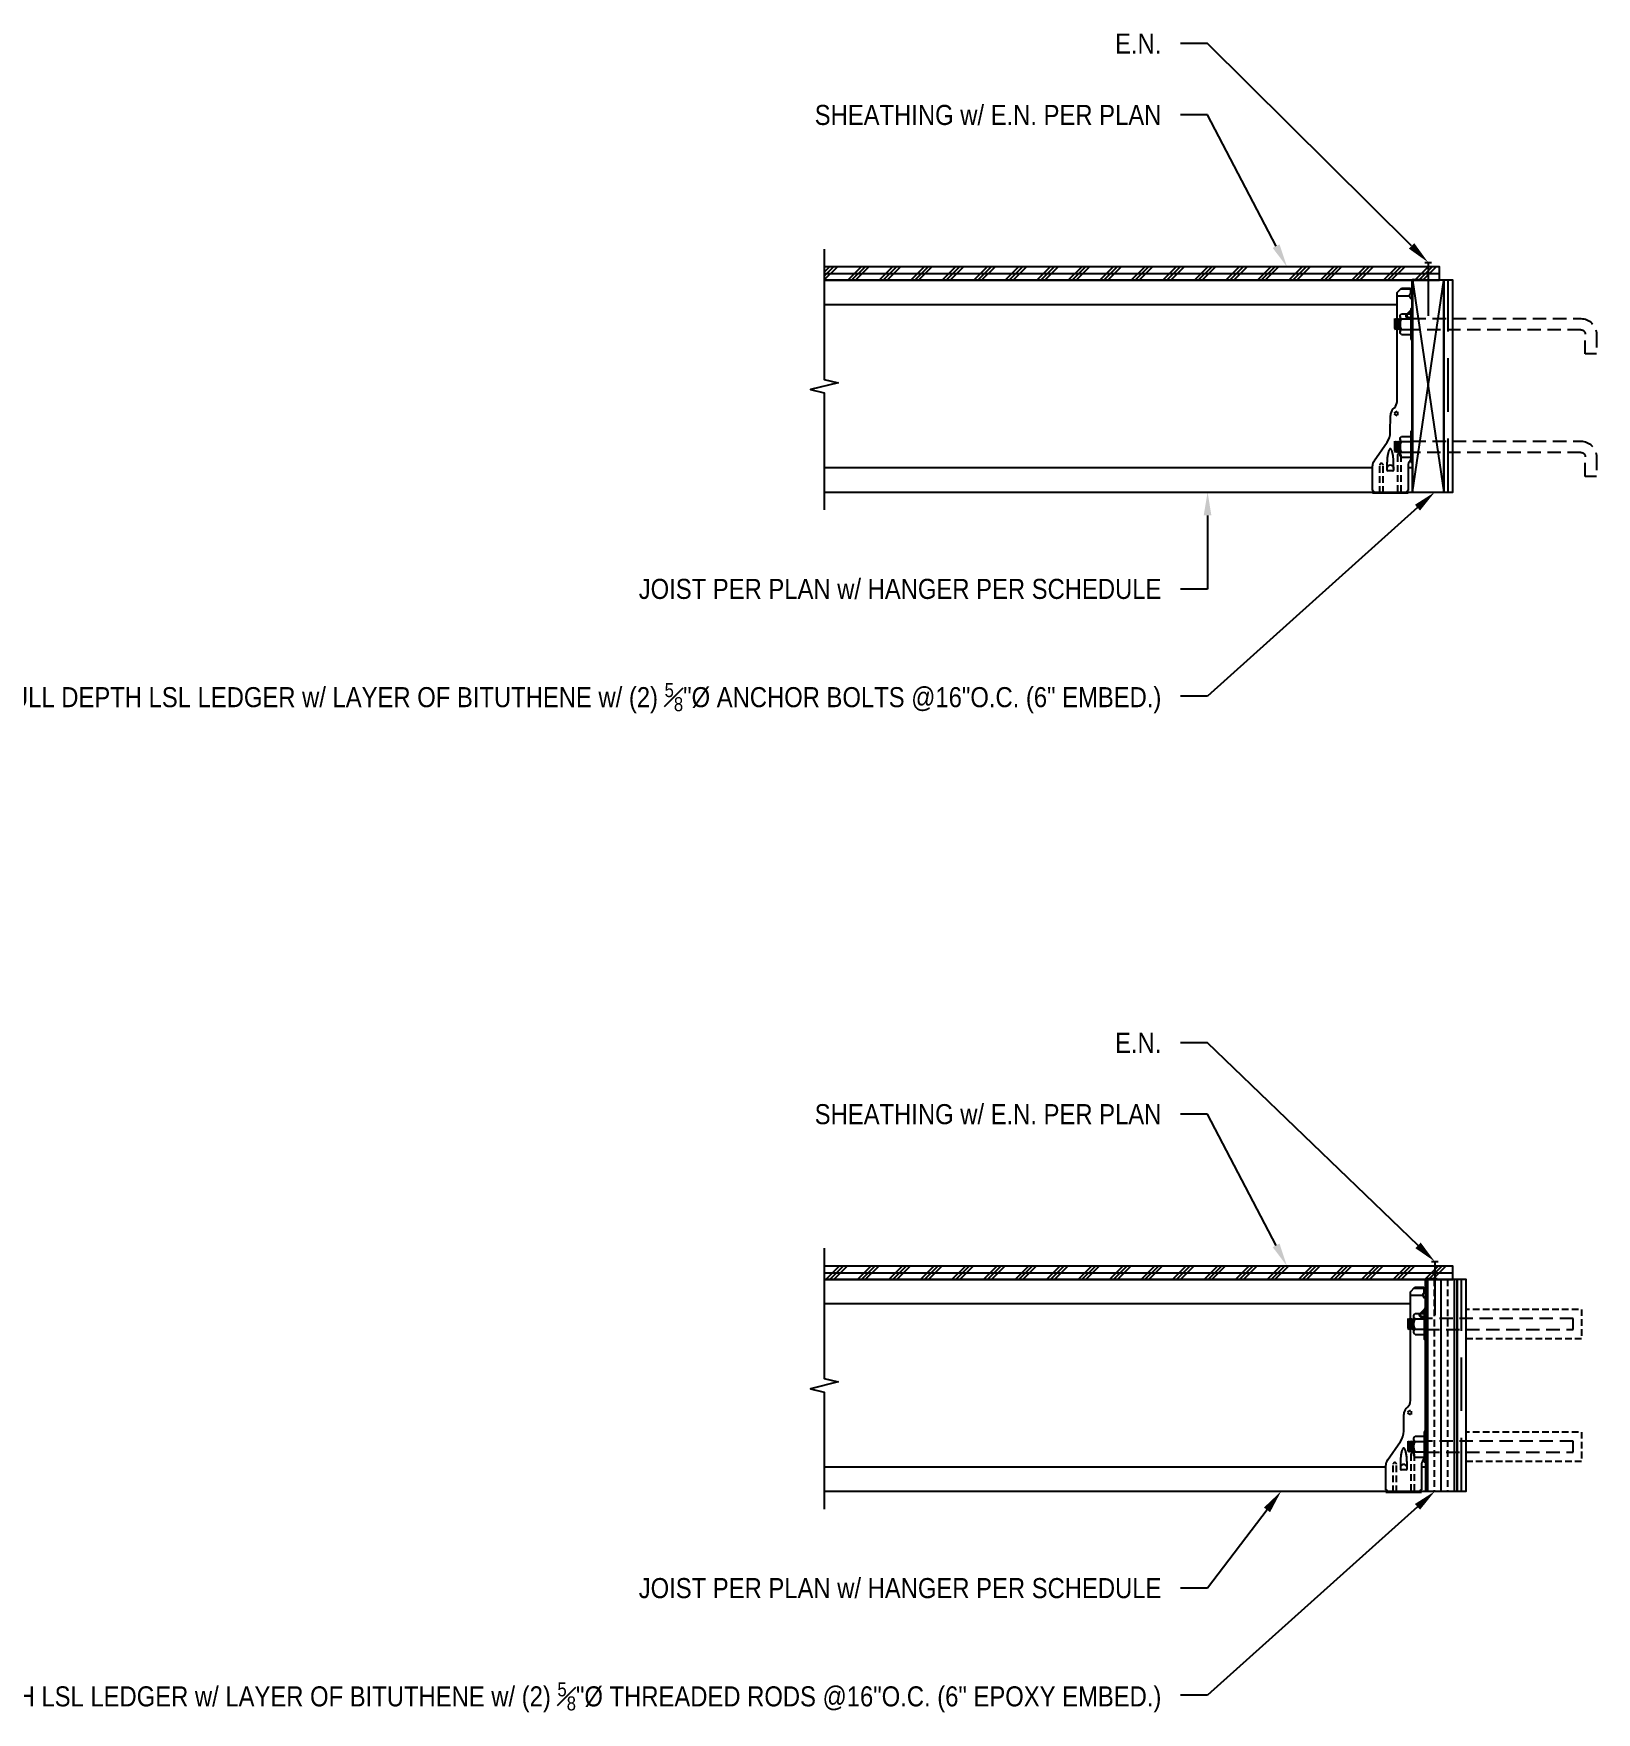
# Model space of a CAD drawing. Header units: inches. Extents: x -2661 to 42767, y -1222 to 9099.
# Drawn here: x 1869.3 to 1957, y 1152.2 to 1246.3 of the extents above; entities that cross this region are included whole.
import ezdxf
from ezdxf import colors
from ezdxf.entities.mleader import LeaderData, LeaderLine
from ezdxf.math import Vec2, Vec3

# ---------------------------------------------------------------- set-up
doc = ezdxf.new("R2010")
doc.units = ezdxf.units.IN
doc.header["$LTSCALE"] = 12
doc.header["$MEASUREMENT"] = 0
for name, pattern in [('HIDDEN', [0.375, 0.25, -0.125]), ('HIDDEN2', [0.1875, 0.125, -0.0625]), ('HIDDEN4', [0.09375, 0.0625, -0.03125]), ('HIDDEN8', [0.04625, 0.03125, -0.015])]:
    doc.linetypes.add(name, pattern=pattern)
doc.layers.get('0').update_dxf_attribs({"linetype": 'CONTINUOUS'})
doc.layers.add('S-ANNO-NONPLOT', color=253, linetype='CONTINUOUS', plot=False, transparency=0.5)
for name, color, linetype in [('S-ANNO-NOTE', 4, 'CONTINUOUS'), ('S-BOLT', 2, 'CONTINUOUS'), ('S-BREAK', 2, 'CONTINUOUS'), ('S-MEMBRANE', 6, 'HIDDEN'), ('S-NAIL', 2, 'CONTINUOUS'), ('S-SIMPSON', 2, 'CONTINUOUS'), ('S-WOOD', 3, 'CONTINUOUS')]:
    doc.layers.add(name, color=color, linetype=linetype)
doc.styles.add('Arial', font='arial.ttf', dxfattribs={"width": 0.85})

# ---------------------------------------------------------------- blocks, each defined once
blk = doc.blocks.new('*U1145')
blk.add_lwpolyline([(1.75, -11.875), (0, -11.875), (0, 0), (1.75, 0)], close=True)
at = {"layer": 'S-WOOD', "color": 2}
for p, q in [((1.75, -11.875), (0, 0)), ((1.75, 0), (0, -11.875))]:
    blk.add_line(p, q, dxfattribs=at)
blk = doc.blocks.new('10d')
at = {"color": 3}
blk.add_line((0.193, 0.25), (-0.193, 0.25), dxfattribs=at)
at = {"color": 2}
blk.add_line((0, 0.25), (0, -2.75), dxfattribs=at)
blk = doc.blocks.new('IUS-11-78-Right')
for p, q in [((0.05, 0.05), (0.625, 0.05)), ((0.05, 0), (0.625, 0)), ((0.625, 0.05), (0.625, 0)), ((-0.875, -0.691), (-0.625, -0.441)), ((-0.875, -6.793), (-0.875, -0.691)), ((-0.875, -0.875), (-0.181, -0.875)), ((-0.675, -0.491), (-0.115, -0.491)), ((-0.625, -0.441), (-0.115, -0.441)), ((-0.115, -0.441), (-0.115, -0.747)), ((-0.05, -0.05), (-0.05, -9.964)), ((0, -0.05), (0, -9.893)), ((-1.103, -7.228), (-1.021, -7.146)), ((-0.868, -7.353), (-1.03, -7.447)), ((-0.868, -7.595), (-1.03, -7.501)), ((-0.821, -7.567), (-0.821, -7.379)), ((-0.05, -6.751), (0, -6.751)), ((-0.05, -6.968), (0, -6.968)), ((-1.25, -8.512), (-1.249, -7.581)), ((-2.16, -10.126), (-1.431, -9.085)), ((-1.437, -10.254), (-1.438, -10.621)), ((-1.434, -10.167), (-1.437, -10.254)), ((-1.429, -10.086), (-1.434, -10.167)), ((-1.424, -10.013), (-1.429, -10.086)), ((-1.418, -9.946), (-1.424, -10.013)), ((-1.411, -9.885), (-1.418, -9.946)), ((-1.403, -9.829), (-1.411, -9.885)), ((-1.395, -9.778), (-1.403, -9.829)), ((-1.386, -9.731), (-1.395, -9.778)), ((-1.378, -9.689), (-1.386, -9.731)), ((-1.368, -9.65), (-1.378, -9.689)), ((-1.359, -9.615), (-1.368, -9.65)), ((-1.349, -9.583), (-1.359, -9.615)), ((-1.338, -9.555), (-1.349, -9.583)), ((-1.328, -9.529), (-1.338, -9.555)), ((-1.316, -9.507), (-1.328, -9.529)), ((-1.304, -9.487), (-1.316, -9.507)), ((-1.292, -9.471), (-1.304, -9.487)), ((-1.278, -9.459), (-1.292, -9.471)), ((-1.264, -9.451), (-1.278, -9.459)), ((-1.25, -9.449), (-1.264, -9.451)), ((-1.236, -9.451), (-1.25, -9.449)), ((-1.221, -9.459), (-1.236, -9.451)), ((-1.208, -9.472), (-1.221, -9.459)), ((-1.195, -9.488), (-1.208, -9.472)), ((-1.184, -9.508), (-1.195, -9.488)), ((-1.172, -9.53), (-1.184, -9.508)), ((-1.162, -9.556), (-1.172, -9.53)), ((-1.151, -9.584), (-1.162, -9.556)), ((-1.141, -9.616), (-1.151, -9.584)), ((-1.132, -9.651), (-1.141, -9.616)), ((-1.123, -9.69), (-1.132, -9.651)), ((-1.114, -9.732), (-1.123, -9.69)), ((-1.105, -9.779), (-1.114, -9.732)), ((-1.097, -9.83), (-1.105, -9.779)), ((-1.09, -9.886), (-1.097, -9.83)), ((-1.083, -9.947), (-1.09, -9.886)), ((-1.076, -10.014), (-1.083, -9.947)), ((-1.071, -10.087), (-1.076, -10.014)), ((-1.067, -10.167), (-1.071, -10.087)), ((-1.064, -10.255), (-1.067, -10.167)), ((-1.062, -10.621), (-1.064, -10.255)), ((-0.16, -10.127), (0, -9.898)), ((-2.25, -11.795), (-2.25, -10.413)), ((-1.122, -10.681), (-1.378, -10.681)), ((-0.25, -10.412), (-0.25, -11.795)), ((-2.25, -11.875), (-2.25, -11.925)), ((-2.25, -11.925), (-0.25, -11.925)), ((-0.25, -11.875), (-0.25, -11.925))]:
    blk.add_line(p, q)
at = {"linetype": 'Continuous'}
for p, q in [((-0.059, -1.641), (-0.348, -1.93)), ((-0.05, -1.697), (-0.315, -1.962)), ((-0.305, -2.09), (-0.063, -2.155)), ((-0.293, -2.046), (-0.051, -2.111)), ((-0.051, -2.111), (-0.063, -2.155)), ((-2.25, -11.875), (-2.165, -11.875)), ((-0.335, -11.875), (-0.25, -11.875))]:
    blk.add_line(p, q, dxfattribs=at)
at = {"linetype": 'HIDDEN4', "ltscale": 0.5}
for p, q in [((-0.844, -9.8), (-0.844, -11.925)), ((-0.656, -9.8), (-0.656, -11.925)), ((-1.844, -11.925), (-1.844, -10.363)), ((-1.656, -11.925), (-1.656, -10.363))]:
    blk.add_line(p, q, dxfattribs=at)
for centre, radius, start, end in [((0.05, -0.05), 0.1, 90, 180), ((-0.025, -0.875), 0.156, 125.16969, 260.83192), ((0.05, -0.05), 0.05, 90, 180), ((-0.749, -7.581), 0.5, 135, 179.95491), ((-1.375, -6.793), 0.5, 315, 0), ((-2.25, -8.512), 1, 325, 359.95491), ((-1.75, -10.413), 0.5, 145, 180), ((0.248, -10.412), 0.497, 145, 180), ((-1.378, -10.621), 0.06, 180, 270), ((-1.25, -10.556), 0.187, 0, 180), ((-1.25, -10.556), 0.187, 0, 180), ((-1.122, -10.621), 0.06, 270, 0), ((-2.25, -11.88), 0.0855, 328.24314, 90), ((-0.25, -11.88), 0.0855, 90, 211.75686)]:
    blk.add_arc(centre, radius, start, end)
at = {"linetype": 'Continuous'}
for centre, radius, start, end in [((-0.092, -1.609), 0.046, 315, 335.92939), ((-0.115, -1.602), 0.115, 315.16522, 351.56344), ((-0.28, -1.998), 0.096, 135, 255), ((-0.28, -1.998), 0.05, 135, 255)]:
    blk.add_arc(centre, radius, start, end, dxfattribs=at)
at = {"linetype": 'HIDDEN2'}
for centre in [(-1.75, -10.363), (-0.75, -9.8)]:
    blk.add_arc(centre, 0.0938, 0, 180, dxfattribs=at)
blk = doc.blocks.new('10 INCH ANCHOR BOLT')
at = {"layer": 'S-BOLT'}
for p, q in [((0.245, 1.006), (-0.312, 1.006)), ((-0.312, 1.006), (-0.245, 0.967)), ((-0.312, 0.928), (-0.245, 0.967)), ((-0.245, 0.967), (0.245, 0.928)), ((0.313, 0.967), (-0.055, 0.99)), ((0.245, 1.006), (0.313, 0.967)), ((0.245, 0.928), (0.313, 0.967)), ((-0.586, 0.615), (-0.586, 0.108)), ((-0.439, 0.693), (0.44, 0.693)), ((0.313, 0.889), (-0.312, 0.928)), ((-0.312, 0.928), (-0.245, 0.889)), ((-0.312, 0.85), (-0.245, 0.889)), ((0.313, 0.811), (-0.312, 0.85)), ((-0.312, 0.85), (-0.245, 0.811)), ((-0.312, 0.772), (-0.245, 0.811)), ((0.313, 0.732), (-0.312, 0.772)), ((-0.312, 0.772), (-0.245, 0.732)), ((-0.312, 0.693), (-0.245, 0.732)), ((-0.293, 0.615), (-0.293, 0.108)), ((-0.245, 0.889), (0.245, 0.85)), ((-0.245, 0.811), (0.245, 0.772)), ((-0.245, 0.732), (0.245, 0.693)), ((0.245, 0.928), (0.313, 0.889)), ((0.245, 0.85), (0.313, 0.889)), ((0.245, 0.85), (0.313, 0.811)), ((0.245, 0.772), (0.313, 0.811)), ((0.245, 0.772), (0.313, 0.732)), ((0.245, 0.693), (0.313, 0.732)), ((0.293, 0.615), (0.293, 0.108)), ((0.587, 0.615), (0.587, 0.108))]:
    blk.add_line(p, q, dxfattribs=at)
at = {"layer": 'S-BOLT', "linetype": 'HIDDEN4'}
for p, q in [((-0.312, 0), (-0.312, -9.438)), ((0.312, -9.438), (0.312, 0)), ((1.656, -9.688), (0.562, -9.688)), ((0.562, -10.312), (1.656, -10.312)), ((1.656, -10.312), (1.656, -9.688))]:
    blk.add_line(p, q, dxfattribs=at)
at = {"layer": 'S-BOLT'}
blk.add_lwpolyline([(0.853, 0.108), (0.853, 0), (-0.853, 0), (-0.853, 0.108)], close=True, dxfattribs=at)
for centre, radius, start, end in [((-0.44, 0.517), 0.177, 33.89006, 146.10994), ((0, 0.104), 0.589, 60.15828, 119.84172), ((0.44, 0.517), 0.177, 33.89006, 146.10994)]:
    blk.add_arc(centre, radius, start, end, dxfattribs=at)
at = {"layer": 'S-BOLT', "linetype": 'HIDDEN4'}
for radius in [0.875, 0.25]:
    blk.add_arc((0.562, -9.438), radius, 180, 270, dxfattribs=at)
blk = doc.blocks.new('*U1351')
at = {"xscale": -1}
blk.add_blockref('10 INCH ANCHOR BOLT', (0, 0), dxfattribs=at)
blk = doc.blocks.new('*U1291')
at = {"layer": 'S-WOOD'}
h = blk.add_hatch(dxfattribs=at)
h.set_pattern_fill('ANSI33', color=1, scale=3, angle=45, style=0)
h.set_pattern_definition([(90, (0.25, -8.375), (-0.75, 1e-16), []), (90, (0.625, -8), (-0.75, 1e-16), [0.375, -0.1875])])
h.paths.add_polyline_path([(1.75, -11.875), (0, -11.875), (0, 0), (1.75, 0)])
at = {"color": 4}
blk.add_lwpolyline([(0, 0), (1.75, 0), (1.75, -11.875), (0, -11.875)], close=True, dxfattribs=at)
blk.add_lwpolyline([(1.75, -11.875), (0, -11.875), (0, 0), (1.75, 0)], close=True)
blk = doc.blocks.new('NUT-SM-THREADS-new')
for p, q in [((-0.94, 0.81), (-0.94, 0)), ((-0.94, 0), (-0.84, 0)), ((-0.84, 0), (0.84, 0)), ((-0.7, 0.94), (0.7, 0.94)), ((0.39, 1.44), (-0.5, 1.44)), ((-0.5, 1.44), (-0.39, 1.37)), ((-0.5, 1.31), (-0.39, 1.37)), ((0.5, 1.25), (-0.5, 1.31)), ((-0.5, 1.31), (-0.39, 1.25)), ((-0.5, 1.19), (-0.39, 1.25)), ((0.5, 1.12), (-0.5, 1.19)), ((-0.5, 1.19), (-0.39, 1.12)), ((-0.5, 1.06), (-0.39, 1.12)), ((0.5, 1), (-0.5, 1.06)), ((-0.5, 1.06), (-0.39, 1)), ((-0.5, 0.94), (-0.39, 1)), ((-0.47, 0.81), (-0.47, 0)), ((-0.39, 1.37), (0.39, 1.31)), ((-0.39, 1.25), (0.39, 1.19)), ((-0.39, 1.12), (0.39, 1.06)), ((-0.39, 1), (0.39, 0.94)), ((0.5, 1.37), (-0.09, 1.41)), ((0.39, 1.44), (0.39, 1.44)), ((0.39, 1.44), (0.5, 1.37)), ((0.39, 1.31), (0.5, 1.37)), ((0.39, 1.31), (0.5, 1.25)), ((0.39, 1.19), (0.5, 1.25)), ((0.39, 1.19), (0.5, 1.12)), ((0.39, 1.06), (0.5, 1.12)), ((0.39, 1.06), (0.5, 1)), ((0.39, 0.94), (0.5, 1)), ((0.47, 0.81), (0.47, 0)), ((0.84, 0), (0.94, 0)), ((0.94, 0.81), (0.94, 0))]:
    blk.add_line(p, q)
for centre, radius, start, end in [((-0.7, 0.65), 0.283, 33.8901, 146.1099), ((0, -0.01), 0.943, 60.1583, 119.8417), ((0.7, 0.65), 0.283, 33.8901, 146.1099)]:
    blk.add_arc(centre, radius, start, end)
blk = doc.blocks.new('NUT-w-WASHER-sm-new')
blk.add_lwpolyline([(-1.36, 0.17), (1.36, 0.17), (1.36, 0), (-1.36, 0)], close=True)
blk.add_blockref('NUT-SM-THREADS-new', (0, 0.17))
blk = doc.blocks.new('LEDGER_ABs_PERPENDICULAR(1)')
at = {"layer": 'S-WOOD'}
h = blk.add_hatch(dxfattribs=at)
h.set_pattern_fill('PLAST', color=1, scale=5, angle=45, style=0)
h.set_pattern_definition([(45, (-1741.501, -2196.394), (-0.8838835, 0.8838835), []), (45, (-1741.6115, -2196.2835), (-0.8838835, 0.8838835), []), (45, (-1741.722, -2196.173), (-0.8838835, 0.8838835), [])])
h.paths.add_polyline_path([(-36, 0), (-1.5, 0), (-1.5, 0.75), (-36, 0.75)])
at = {"layer": 'S-ANNO-NONPLOT'}
blk.add_lwpolyline([(-1.25, -11.875), (-0.75, -11.875), (-0.75, 0), (-1.25, 0)], close=True, dxfattribs=at)
at = {"layer": 'S-BREAK'}
blk.add_lwpolyline([(-36, 1.75), (-36, -5.559), (-35.222, -5.748), (-36.778, -6.127), (-36, -6.316), (-36, -12.875)], dxfattribs=at)
at = {"layer": 'S-MEMBRANE'}
blk.add_line((-1, -11.875), (-1, 0), dxfattribs=at)
at = {"layer": 'S-WOOD', "color": 1}
blk.add_line((-36, 0.375), (-1.5, 0.375), dxfattribs=at)
at = {"layer": 'S-WOOD'}
blk.add_lwpolyline([(-36, 0), (-1.5, 0), (-1.5, 0.75), (-36, 0.75)], close=True, dxfattribs=at)
blk.add_lwpolyline([(-36, -11.875), (-3, -11.875), (-3, 0), (-36, 0)], dxfattribs=at)
at = {"layer": 'S-WOOD', "color": 2}
for points in [[(-3.875, -1.375), (-36, -1.375)], [(-36, -10.5), (-5.25, -10.5)], [(-3.25, -10.5), (-3, -10.5)]]:
    blk.add_lwpolyline(points, dxfattribs=at)
at = {"rotation": 90}
for p in [(-3, -2.464), (-3, -9.339)]:
    blk.add_blockref('*U1351', p, dxfattribs=at)
at = {"layer": 'S-NAIL', "xscale": -1}
blk.add_blockref('10d', (-2.125, 0.75), dxfattribs=at)
at = {"layer": 'S-SIMPSON'}
blk.add_blockref('IUS-11-78-Right', (-3, 0), dxfattribs=at)
at = {"layer": 'S-WOOD', "xscale": -1}
blk.add_blockref('*U1145', (-1.25, 0), dxfattribs=at)
at = {"layer": 'S-ANNO-NOTE'}
ml = blk.add_multileader_mtext('Standard', dxfattribs=at)
ml.set_content('\\A1;E.N.', color=4, style='Arial')
ml.set_leader_properties(color=2)
ml.build(insert=Vec2(0, 0))
ml.multileader.update_dxf_attribs({"dogleg_length": 0.36, "arrow_head_size": 1.312, "scale": 12})
ctx = ml.context
ctx.base_point, ctx.scale, ctx.char_height, ctx.arrow_head_size, ctx.landing_gap_size, ctx.plane_origin = Vec3(-20.549, 13.267), 12, 1.125, 1.312, 1.08, Vec3(30.088, 317.988)
ctx.text_align_type = 2
notes = []
notes.append((ctx, [(0, (1, 1, 0), (-14.513, 13.267), (-1, 0), 1.5, [(0, [(-2.125, 1)], 0, [])])]))
ctx.mtext.insert, ctx.mtext.width, ctx.mtext.defined_height, ctx.mtext.alignment, ctx.mtext.flow_direction = Vec3(-17.093, 13.83), 2.49319, 2.69, 3, 5
ml = blk.add_multileader_mtext('Standard', dxfattribs=at)
ml.set_content('\\A1;SHEATHING w/ E.N. PER PLAN', color=4, style='Arial')
ml.set_leader_properties(color=2)
ml.build(insert=Vec2(0, 0))
ml.multileader.update_dxf_attribs({"dogleg_length": 0.36, "arrow_head_size": 1.312, "scale": 12})
ctx = ml.context
ctx.base_point, ctx.scale, ctx.char_height, ctx.arrow_head_size, ctx.landing_gap_size, ctx.plane_origin = Vec3(-27.614, 9.267), 12, 1.125, 1.312, 1.08, Vec3(26.069, 312.103)
ctx.text_align_type = 2
notes.append((ctx, [(0, (1, 1, 0), (-14.513, 9.267), (-1, 0), 1.5, [(0, [(-10.047, 0.75)], 0, [])])]))
ctx.mtext.insert, ctx.mtext.width, ctx.mtext.defined_height, ctx.mtext.alignment, ctx.mtext.flow_direction = Vec3(-17.093, 9.83), 9.51178, 2.69, 3, 5
ml = blk.add_multileader_mtext('Standard', dxfattribs=at)
ml.set_content('\\A1;P.T. 3x FULL DEPTH LEDGER OR 1{\\H0.7x;\\S3#4;}"x FULL DEPTH LSL LEDGER w/ LAYER OF BITUTHENE w/ {\\C221;(2) \\H0.7x;\\S5#8;\\H1.4286x;"%%C ANCHOR BOLTS @16"O.C. (6" EMBED.) }', color=4, style='Arial')
ml.set_leader_properties(color=2)
ml.build(insert=Vec2(0, 0))
ml.multileader.update_dxf_attribs({"dogleg_length": 0.36, "arrow_head_size": 1.312, "scale": 12})
ctx = ml.context
ctx.base_point, ctx.scale, ctx.char_height, ctx.arrow_head_size, ctx.landing_gap_size, ctx.plane_origin = Vec3(-42.533, -23.315), 12, 1.125, 1.312, 1.08, Vec3(29.336, 272.463)
ctx.text_align_type = 2
notes.append((ctx, [(0, (1, 1, 0), (-14.513, -23.315), (-1, 0), 1.5, [(0, [(-1.75, -11.875)], 0, [])])]))
ctx.mtext.insert, ctx.mtext.width, ctx.mtext.alignment, ctx.mtext.flow_direction = Vec3(-17.093, -22.588), 25.04748, 3, 5
ml = blk.add_multileader_mtext('Standard', dxfattribs=at)
ml.set_content('\\A1;JOIST PER PLAN w/ HANGER PER SCHEDULE', color=4, style='Arial')
ml.set_leader_properties(color=2)
ml.build(insert=Vec2(0, 0))
ml.multileader.update_dxf_attribs({"dogleg_length": 0.36, "arrow_head_size": 1.312, "scale": 12})
ctx = ml.context
ctx.base_point, ctx.scale, ctx.char_height, ctx.arrow_head_size, ctx.landing_gap_size, ctx.plane_origin = Vec3(-34.474, -17.315), 12, 1.125, 1.312, 1.08, Vec3(27.434, 278.509)
ctx.text_align_type = 2
notes.append((ctx, [(0, (1, 1, 0), (-14.513, -17.315), (-1, 0), 1.5, [(0, [(-14.5, -11.875)], 0, [])])]))
ctx.mtext.insert, ctx.mtext.width, ctx.mtext.alignment, ctx.mtext.flow_direction = Vec3(-17.093, -16.743), 17.75, 3, 5
for ctx, leaders in notes:
    for number, flags, end, landing, length, lines in leaders:
        leader = LeaderData()
        leader.index, (leader.has_last_leader_line, leader.has_dogleg_vector, leader.attachment_direction) = number, flags
        leader.last_leader_point, leader.dogleg_vector, leader.dogleg_length = Vec3(end), Vec3(landing), length
        for number, points, colour, breaks in lines:
            line = LeaderLine()
            line.index, line.vertices, line.color, line.breaks = number, Vec3.list(points), colors.encode_raw_color(colour), breaks
            leader.lines.append(line)
        ctx.leaders.append(leader)
blk = doc.blocks.new('LEDGER_EPOXY_PERPENDICULAR(1)')
at = {"layer": 'S-WOOD'}
h = blk.add_hatch(dxfattribs=at)
h.set_pattern_fill('PLAST', color=1, scale=5, angle=45, style=0)
h.set_pattern_definition([(45, (-1741.501, -2196.394), (-0.8838835, 0.8838835), []), (45, (-1741.6115, -2196.2835), (-0.8838835, 0.8838835), []), (45, (-1741.722, -2196.173), (-0.8838835, 0.8838835), [])])
h.paths.add_polyline_path([(-36, 0), (-0.75, 0), (-0.75, 0.75), (-36, 0.75)])
at = {"layer": 'S-ANNO-NONPLOT'}
blk.add_lwpolyline([(-0.5, -11.875), (0, -11.875), (0, 0), (-0.5, 0)], close=True, dxfattribs=at)
at = {"layer": 'S-BOLT', "linetype": 'HIDDEN4'}
for points in [[(-2.25, -2.815), (6, -2.815), (6, -2.185), (-2.25, -2.185)], [(-2.25, -9.69), (6, -9.69), (6, -9.06), (-2.25, -9.06)]]:
    blk.add_lwpolyline(points, dxfattribs=at)
at = {"layer": 'S-BREAK'}
blk.add_lwpolyline([(-36, 1.75), (-36, -5.559), (-35.222, -5.748), (-36.778, -6.127), (-36, -6.316), (-36, -12.875)], dxfattribs=at)
at = {"layer": 'S-MEMBRANE'}
blk.add_line((-0.25, -11.875), (-0.25, 0), dxfattribs=at)
at = {"layer": 'S-SIMPSON', "linetype": 'HIDDEN8', "flags": 128}
for points in [[(0, -3.315), (6.5, -3.315), (6.5, -1.685), (0, -1.685)], [(0, -10.19), (6.5, -10.19), (6.5, -8.56), (0, -8.56)]]:
    blk.add_lwpolyline(points, dxfattribs=at)
at = {"layer": 'S-WOOD', "color": 1}
blk.add_line((-36, 0.375), (-0.75, 0.375), dxfattribs=at)
at = {"layer": 'S-WOOD'}
blk.add_lwpolyline([(-36, 0), (-0.75, 0), (-0.75, 0.75), (-36, 0.75)], close=True, dxfattribs=at)
blk.add_lwpolyline([(-36, -11.875), (-2.25, -11.875), (-2.25, 0), (-36, 0)], dxfattribs=at)
at = {"layer": 'S-WOOD', "color": 2}
for points in [[(-3.125, -1.375), (-36, -1.375)], [(-36, -10.5), (-4.5, -10.5)], [(-2.5, -10.5), (-2.25, -10.5)]]:
    blk.add_lwpolyline(points, dxfattribs=at)
at = {"layer": 'S-BOLT', "xscale": -0.625, "yscale": 0.625, "zscale": 0.625, "rotation": 90}
for p in [(-2.25, -2.5), (-2.25, -9.375)]:
    blk.add_blockref('NUT-w-WASHER-sm-new', p, dxfattribs=at)
at = {"layer": 'S-NAIL', "xscale": -1}
blk.add_blockref('10d', (-1.75, 0.75), dxfattribs=at)
at = {"layer": 'S-SIMPSON'}
blk.add_blockref('IUS-11-78-Right', (-2.25, 0), dxfattribs=at)
at = {"layer": 'S-WOOD', "xscale": -1}
blk.add_blockref('*U1291', (-0.5, 0), dxfattribs=at)
at = {"layer": 'S-ANNO-NOTE'}
ml = blk.add_multileader_mtext('Standard', dxfattribs=at)
ml.set_content('\\A1;E.N.', color=4, style='Arial')
ml.set_leader_properties(color=2)
ml.build(insert=Vec2(0, 0))
ml.multileader.update_dxf_attribs({"dogleg_length": 0.36, "arrow_head_size": 1.312, "scale": 12})
ctx = ml.context
ctx.base_point, ctx.scale, ctx.char_height, ctx.arrow_head_size, ctx.landing_gap_size, ctx.plane_origin = Vec3(-20.549, 13.267), 12, 1.125, 1.312, 1.08, Vec3(30.088, 317.988)
ctx.text_align_type = 2
notes = []
notes.append((ctx, [(0, (1, 1, 0), (-14.513, 13.267), (-1, 0), 1.5, [(0, [(-1.75, 1)], 0, [])])]))
ctx.mtext.insert, ctx.mtext.width, ctx.mtext.defined_height, ctx.mtext.alignment, ctx.mtext.flow_direction = Vec3(-17.093, 13.83), 2.49319, 2.69, 3, 5
ml = blk.add_multileader_mtext('Standard', dxfattribs=at)
ml.set_content('\\A1;SHEATHING w/ E.N. PER PLAN', color=4, style='Arial')
ml.set_leader_properties(color=2)
ml.build(insert=Vec2(0, 0))
ml.multileader.update_dxf_attribs({"dogleg_length": 0.36, "arrow_head_size": 1.312, "scale": 12})
ctx = ml.context
ctx.base_point, ctx.scale, ctx.char_height, ctx.arrow_head_size, ctx.landing_gap_size, ctx.plane_origin = Vec3(-27.614, 9.267), 12, 1.125, 1.312, 1.08, Vec3(26.069, 312.103)
ctx.text_align_type = 2
notes.append((ctx, [(0, (1, 1, 0), (-14.513, 9.267), (-1, 0), 1.5, [(0, [(-10.047, 0.75)], 0, [])])]))
ctx.mtext.insert, ctx.mtext.width, ctx.mtext.defined_height, ctx.mtext.alignment, ctx.mtext.flow_direction = Vec3(-17.093, 9.83), 9.51178, 2.69, 3, 5
ml = blk.add_multileader_mtext('Standard', dxfattribs=at)
ml.set_content('\\A1;P.T. 3x FULL DEPTH LEDGER OR 1{\\H0.7x;\\S3#4;}"x FULL DEPTH LSL LEDGER w/ LAYER OF BITUTHENE w/ {\\C221;(2) \\H0.7x;\\S5#8;\\H1.4286x;"%%C THREADED RODS @16"O.C. (6" EPOXY EMBED.) }', color=4, style='Arial')
ml.set_leader_properties(color=2)
ml.build(insert=Vec2(0, 0))
ml.multileader.update_dxf_attribs({"dogleg_length": 0.36, "arrow_head_size": 1.312, "scale": 12})
ctx = ml.context
ctx.base_point, ctx.scale, ctx.char_height, ctx.arrow_head_size, ctx.landing_gap_size, ctx.plane_origin = Vec3(-39.146, -23.315), 12, 1.125, 1.312, 1.08, Vec3(29.336, 272.463)
ctx.text_align_type = 2
notes.append((ctx, [(0, (1, 1, 0), (-14.513, -23.315), (-1, 0), 1.5, [(0, [(-1.75, -11.875)], 0, [])])]))
ctx.mtext.insert, ctx.mtext.width, ctx.mtext.alignment, ctx.mtext.flow_direction = Vec3(-17.093, -22.588), 21.51146, 3, 5
ml = blk.add_multileader_mtext('Standard', dxfattribs=at)
ml.set_content('\\A1;JOIST PER PLAN w/ HANGER PER SCHEDULE', color=4, style='Arial')
ml.set_leader_properties(color=2)
ml.build(insert=Vec2(0, 0))
ml.multileader.update_dxf_attribs({"dogleg_length": 0.36, "arrow_head_size": 1.312, "scale": 12})
ctx = ml.context
ctx.base_point, ctx.scale, ctx.char_height, ctx.arrow_head_size, ctx.landing_gap_size, ctx.plane_origin = Vec3(-34.474, -17.315), 12, 1.125, 1.312, 1.08, Vec3(27.434, 278.509)
ctx.text_align_type = 2
notes.append((ctx, [(0, (1, 1, 0), (-14.513, -17.315), (-1, 0), 1.5, [(0, [(-10.373, -11.875)], 0, [])])]))
ctx.mtext.insert, ctx.mtext.width, ctx.mtext.alignment, ctx.mtext.flow_direction = Vec3(-17.093, -16.743), 17.75, 3, 5
for ctx, leaders in notes:
    for number, flags, end, landing, length, lines in leaders:
        leader = LeaderData()
        leader.index, (leader.has_last_leader_line, leader.has_dogleg_vector, leader.attachment_direction) = number, flags
        leader.last_leader_point, leader.dogleg_vector, leader.dogleg_length = Vec3(end), Vec3(landing), length
        for number, points, colour, breaks in lines:
            line = LeaderLine()
            line.index, line.vertices, line.color, line.breaks = number, Vec3.list(points), colors.encode_raw_color(colour), breaks
            leader.lines.append(line)
        ctx.leaders.append(leader)

msp = doc.modelspace()

# ---------------------------------------------------------------- block references
at = {"layer": 'S-ANNO-NOTE', "color": 0, "linetype": 'ByBlock'}
for name, p in [('LEDGER_ABs_PERPENDICULAR(1)', (1949.64676, 1232.46572)), ('LEDGER_EPOXY_PERPENDICULAR(1)', (1949.64676, 1176.44254))]:
    msp.add_blockref(name, p, dxfattribs=at)

doc.saveas('drawing.dxf')
